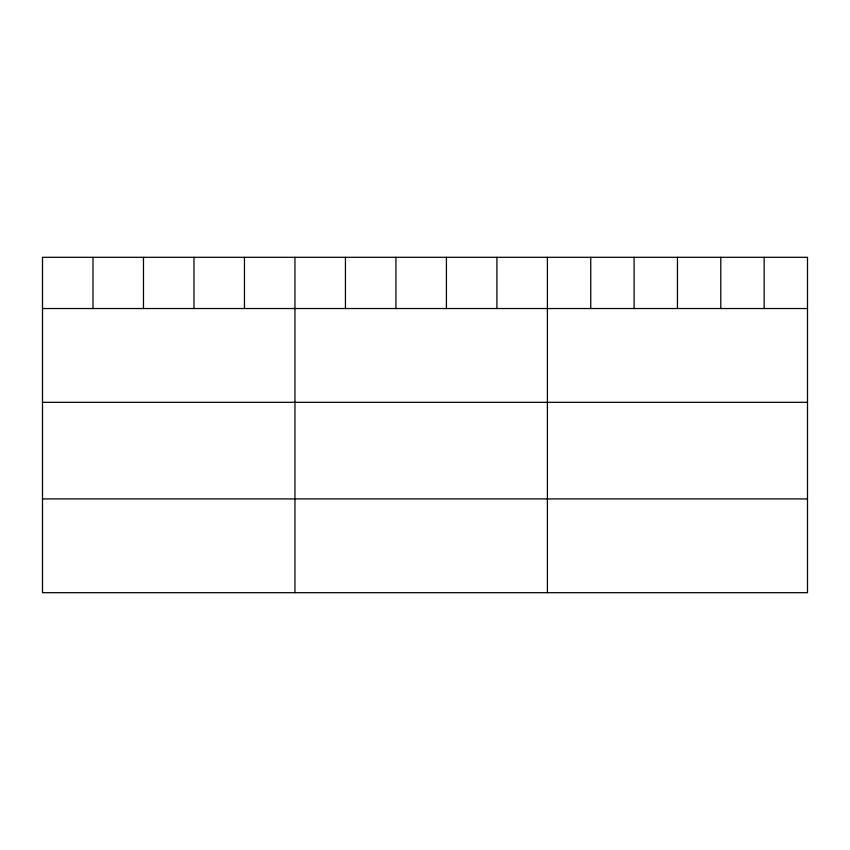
<?xml version="1.0" encoding="UTF-8"?>
<svg xmlns="http://www.w3.org/2000/svg" width="850" height="850" viewBox="0 0 850 850"><rect width="100%" height="100%" fill="white"/><g stroke="black" fill="none" stroke-linecap="round" stroke-linejoin="round"><path stroke-width="1.27" d="M807.5 308.529L807.5 592.694L42.5 592.694L42.5 257.306L807.5 257.306L807.5 308.529L42.5 308.529M42.5 402.305L807.5 402.305M42.5 498.918L807.5 498.918M764.15 257.306L764.15 308.529M720.8 257.306L720.8 308.529M677.45 257.306L677.45 308.529M634.1 257.306L634.1 308.529M590.75 257.306L590.75 308.529M547.4 257.306L547.4 592.694M496.91 257.306L496.91 308.529M446.42 257.306L446.42 308.529M395.93 257.306L395.93 308.529M345.44 257.306L345.44 308.529M294.95 257.306L294.95 592.694M244.46 257.306L244.46 308.529M193.97 257.306L193.97 308.529M143.48 257.306L143.48 308.529M92.99 257.306L92.99 308.529"/></g></svg>
